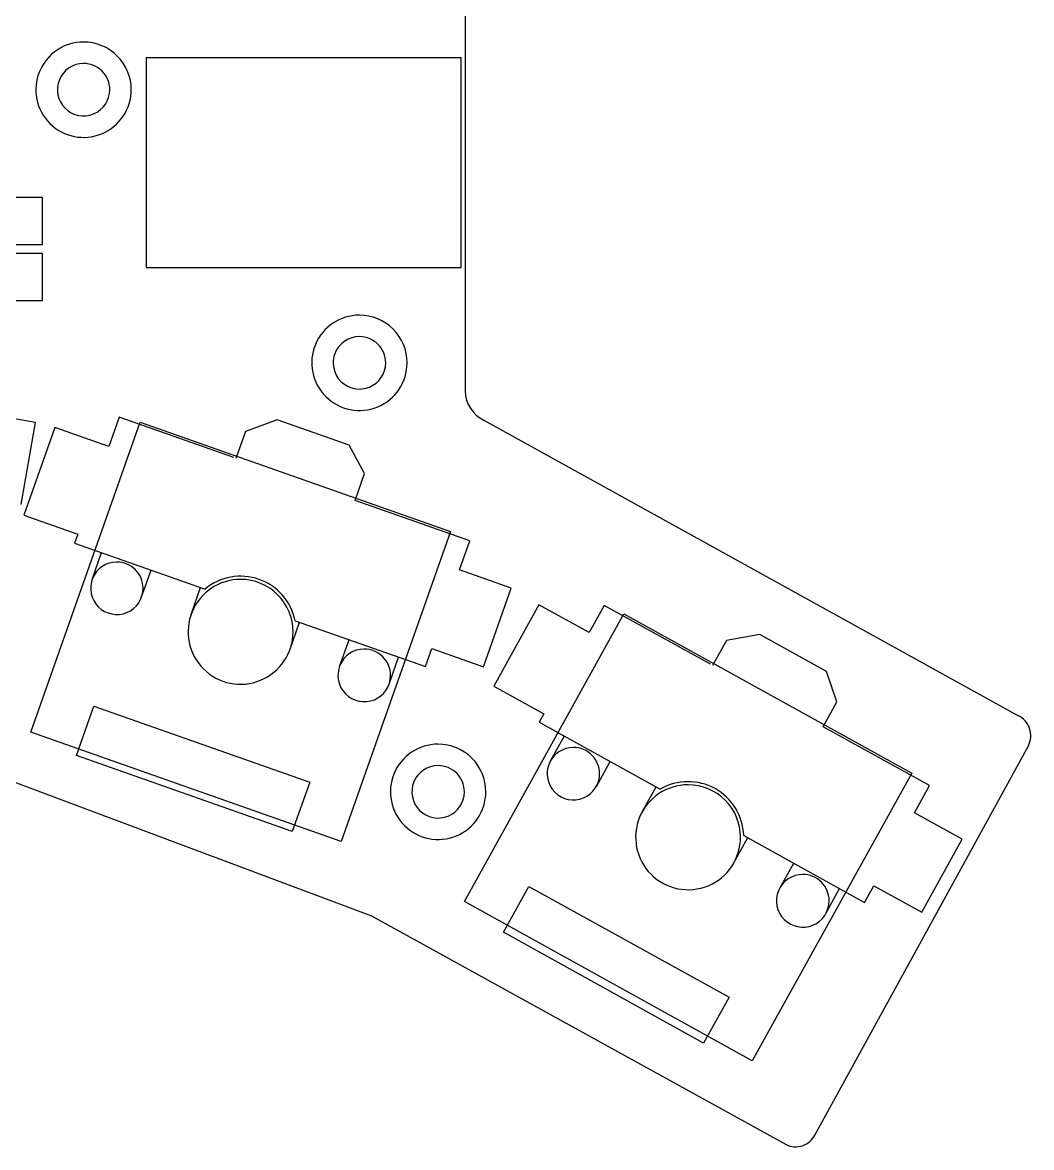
# Model space of a CAD drawing. Header units: millimetres. Extents: x 10 to 287, y 10 to 200.
# Drawn here: x 169.57 to 211.89, y 62.88 to 110.09 of the extents above; entities that cross this region are included whole.
import ezdxf

# ---------------------------------------------------------------- set-up
doc = ezdxf.new("R2010")
doc.units = ezdxf.units.MM
doc.layers.get('0').update_dxf_attribs({"linetype": 'CONTINUOUS'})

msp = doc.modelspace()

# ---------------------------------------------------------------- linework, layer by layer
at = {"color": 7}
for points in [[(188.12, 155.7072), (188.134, 94.6122)], [(188.12, 155.7072), (188.134, 94.6122)], [(169.5128, 89.8575), (170.1085, 93.3064), (167.8421, 93.6979)], [(169.5128, 89.8575), (170.1085, 93.3064), (167.8421, 93.6979)], [(173.6159, 93.5254), (173.1841, 92.2992)], [(173.6159, 93.5254), (173.1841, 92.2992)], [(178.4263, 91.8314), (173.6159, 93.5254)], [(178.4263, 91.8314), (173.6159, 93.5254)], [(170.9203, 93.0964), (169.6249, 89.4178)], [(170.9203, 93.0964), (169.6249, 89.4178)], [(173.1841, 92.2992), (170.9203, 93.0964)], [(173.1841, 92.2992), (170.9203, 93.0964)], [(183.274, 92.3507), (180.2557, 93.4136), (178.9192, 92.93)], [(183.274, 92.3507), (180.2557, 93.4136), (178.9192, 92.93)], [(188.92, 93.4072), (211.32, 81.0072)], [(188.92, 93.4072), (211.32, 81.0072)], [(178.9192, 92.93), (178.5206, 91.7982)], [(178.9192, 92.93), (178.5206, 91.7982)], [(183.5197, 90.0377), (183.9183, 91.1696), (183.274, 92.3507)], [(183.5197, 90.0377), (183.9183, 91.1696), (183.274, 92.3507)], [(187.8983, 87.1175), (188.3301, 88.3437), (183.5197, 90.0377)], [(187.8983, 87.1175), (188.3301, 88.3437), (183.5197, 90.0377)], [(169.6249, 89.4178), (171.8886, 88.6207)], [(169.6249, 89.4178), (171.8886, 88.6207)], [(171.8886, 88.6207), (171.7558, 88.2434)], [(171.8886, 88.6207), (171.7558, 88.2434)], [(171.7558, 88.2434), (177.2265, 86.3168)], [(171.7558, 88.2434), (177.2265, 86.3168)], [(172.489, 86.7129), (172.8876, 87.8448)], [(172.489, 86.7129), (172.8876, 87.8448)], [(174.5641, 85.9822), (174.9627, 87.114)], [(174.5641, 85.9822), (174.9627, 87.114)], [(188.9052, 83.0523), (190.0678, 86.3535), (187.8983, 87.1175)], [(188.9052, 83.0523), (190.0678, 86.3535), (187.8983, 87.1175)], [(176.6392, 85.2514), (177.0378, 86.3833)], [(176.6392, 85.2514), (177.0378, 86.3833)], [(191.2297, 85.6565), (189.339, 82.2455)], [(191.2297, 85.6565), (189.339, 82.2455)], [(193.3288, 84.493), (191.2297, 85.6565)], [(193.3288, 84.493), (191.2297, 85.6565)], [(193.9591, 85.63), (193.3288, 84.493)], [(193.9591, 85.63), (193.3288, 84.493)], [(198.4196, 83.1575), (193.9591, 85.63)], [(198.4196, 83.1575), (193.9591, 85.63)], [(180.9994, 84.9882), (186.47, 83.0617)], [(180.9994, 84.9882), (186.47, 83.0617)], [(180.7894, 83.7899), (181.188, 84.9218)], [(180.7894, 83.7899), (181.188, 84.9218)], [(182.8602, 83.0606), (183.2631, 84.191)], [(182.8602, 83.0606), (183.2631, 84.191)], [(199.0889, 84.1585), (198.5071, 83.109)], [(199.0889, 84.1585), (198.5071, 83.109)], [(203.286, 82.861), (200.4873, 84.4124), (199.0889, 84.1585)], [(203.286, 82.861), (200.4873, 84.4124), (199.0889, 84.1585)], [(186.47, 83.0617), (186.7358, 83.8162), (188.9052, 83.0523)], [(186.47, 83.0617), (186.7358, 83.8162), (188.9052, 83.0523)], [(184.9439, 82.3269), (185.3382, 83.4603)], [(184.9439, 82.3269), (185.3382, 83.4603)], [(203.1426, 80.5395), (203.7243, 81.589), (203.286, 82.861)], [(203.1426, 80.5395), (203.7243, 81.589), (203.286, 82.861)], [(189.339, 82.2455), (191.438, 81.082)], [(189.339, 82.2455), (191.438, 81.082)], [(191.438, 81.082), (191.2441, 80.7321)], [(191.438, 81.082), (191.2441, 80.7321)], [(191.2441, 80.7321), (196.3169, 77.9202)], [(191.2441, 80.7321), (196.3169, 77.9202)], [(206.9729, 76.93), (207.6031, 78.067), (203.1426, 80.5395)], [(206.9729, 76.93), (207.6031, 78.067), (203.1426, 80.5395)], [(191.7119, 79.1008), (192.2937, 80.1504)], [(191.7119, 79.1008), (192.2937, 80.1504)], [(202.8, 63.4072), (211.7587, 79.7343)], [(202.8, 63.4072), (211.7587, 79.7343)], [(166.3587, 79.2848), (184.2, 72.6072)], [(166.3587, 79.2848), (184.2, 72.6072)], [(193.6361, 78.0342), (194.2178, 79.0838)], [(193.6361, 78.0342), (194.2178, 79.0838)], [(195.5602, 76.9676), (196.142, 78.0172)], [(195.5602, 76.9676), (196.142, 78.0172)], [(207.2877, 72.7537), (208.9845, 75.8149), (206.9729, 76.93)], [(207.2877, 72.7537), (208.9845, 75.8149), (206.9729, 76.93)], [(199.4085, 74.8345), (199.9903, 75.884)], [(199.4085, 74.8345), (199.9903, 75.884)], [(199.8154, 75.981), (204.8882, 73.1691)], [(199.8154, 75.981), (204.8882, 73.1691)], [(201.3287, 73.7701), (201.9145, 74.8174)], [(201.3287, 73.7701), (201.9145, 74.8174)], [(203.2608, 72.6991), (203.8386, 73.7509)], [(203.2608, 72.6991), (203.8386, 73.7509)], [(204.8882, 73.1691), (205.276, 73.8688), (207.2877, 72.7537)], [(204.8882, 73.1691), (205.276, 73.8688), (207.2877, 72.7537)], [(184.2, 72.6072), (201.6, 63.0072)], [(184.2, 72.6072), (201.6, 63.0072)]]:
    msp.add_lwpolyline(points, dxfattribs=at)
for points in [[(172.13, 109.2672)], [(172.13, 109.2672)], [(187.96, 108.6072), (174.76, 108.6072), (174.76, 99.8072), (187.96, 99.8072)], [(187.96, 108.6072), (174.76, 108.6072), (174.76, 99.8072), (187.96, 99.8072)], [(172.13, 108.3672)], [(172.13, 108.3672)], [(170.4, 100.7572), (166.6, 100.7572), (166.6, 102.7572), (170.4, 102.7572)], [(170.4, 100.7572), (166.6, 100.7572), (166.6, 102.7572), (170.4, 102.7572)], [(170.4, 98.4072), (166.6, 98.4072), (166.6, 100.4072), (170.4, 100.4072)], [(170.4, 98.4072), (166.6, 98.4072), (166.6, 100.4072), (170.4, 100.4072)], [(183.7, 97.8072)], [(183.7, 97.8072)], [(183.7, 96.9072)], [(183.7, 96.9072)], [(187.5145, 88.737), (182.9306, 75.7205), (169.9142, 80.3043), (174.498, 93.3208)], [(187.5145, 88.737), (182.9306, 75.7205), (169.9142, 80.3043), (174.498, 93.3208)], [(173.5266, 87.4475)], [(173.5266, 87.4475)], [(178.7143, 86.7206)], [(178.7143, 86.7206)], [(206.8644, 78.5908), (200.1741, 66.521), (188.1043, 73.2114), (194.7947, 85.2811)], [(206.8644, 78.5908), (200.1741, 66.521), (188.1043, 73.2114), (194.7947, 85.2811)], [(183.902, 83.7983)], [(183.902, 83.7983)], [(181.6148, 78.2191), (180.8841, 76.1441), (171.8292, 79.3328), (172.5599, 81.4079)], [(181.6148, 78.2191), (180.8841, 76.1441), (171.8292, 79.3328), (172.5599, 81.4079)], [(187, 79.8072)], [(187, 79.8072)], [(192.674, 79.6675)], [(192.674, 79.6675)], [(187, 78.9072)], [(187, 78.9072)], [(197.4844, 78.1011)], [(197.4844, 78.1011)], [(202.2948, 74.3391)], [(202.2948, 74.3391)], [(199.2034, 69.1845), (198.1368, 67.2603), (189.7404, 71.9145), (190.807, 73.8387)], [(199.2034, 69.1845), (198.1368, 67.2603), (189.7404, 71.9145), (190.807, 73.8387)]]:
    msp.add_lwpolyline(points, close=True, dxfattribs=at)
for points in [[(172.13, 109.2672), (171.321076, 109.2672), (170.591803, 108.779916), (170.282241, 108.032567)], [(172.13, 109.2672), (171.321076, 109.2672), (170.591803, 108.779916), (170.282241, 108.032567)], [(173.544214, 108.681414), (173.169141, 109.056486), (172.660433, 109.2672), (172.13, 109.2672)], [(173.544214, 108.681414), (173.169141, 109.056486), (172.660433, 109.2672), (172.13, 109.2672)], [(174.13, 107.2672), (174.13, 107.797633), (173.919286, 108.306341), (173.544214, 108.681414)], [(174.13, 107.2672), (174.13, 107.797633), (173.919286, 108.306341), (173.544214, 108.681414)], [(172.13, 108.3672), (171.685092, 108.3672), (171.283992, 108.099194), (171.113733, 107.688152)], [(172.13, 108.3672), (171.685092, 108.3672), (171.283992, 108.099194), (171.113733, 107.688152)], [(172.907817, 108.045017), (172.701527, 108.251307), (172.421738, 108.3672), (172.13, 108.3672)], [(172.907817, 108.045017), (172.701527, 108.251307), (172.421738, 108.3672), (172.13, 108.3672)], [(170.282241, 108.032567), (169.972679, 107.285218), (170.14379, 106.424982), (170.715786, 105.852986)], [(170.282241, 108.032567), (169.972679, 107.285218), (170.14379, 106.424982), (170.715786, 105.852986)], [(171.113733, 107.688152), (170.943473, 107.27711), (171.037585, 106.80398), (171.352183, 106.489383)], [(171.113733, 107.688152), (170.943473, 107.27711), (171.037585, 106.80398), (171.352183, 106.489383)], [(173.23, 107.2672), (173.23, 107.558938), (173.114107, 107.838727), (172.907817, 108.045017)], [(173.23, 107.2672), (173.23, 107.558938), (173.114107, 107.838727), (172.907817, 108.045017)], [(172.550952, 106.250933), (172.961994, 106.421192), (173.23, 106.822292), (173.23, 107.2672)], [(172.550952, 106.250933), (172.961994, 106.421192), (173.23, 106.822292), (173.23, 107.2672)], [(172.895367, 105.419441), (173.642716, 105.729003), (174.13, 106.458276), (174.13, 107.2672)], [(172.895367, 105.419441), (173.642716, 105.729003), (174.13, 106.458276), (174.13, 107.2672)], [(171.352183, 106.489383), (171.66678, 106.174785), (172.13991, 106.080673), (172.550952, 106.250933)], [(171.352183, 106.489383), (171.66678, 106.174785), (172.13991, 106.080673), (172.550952, 106.250933)], [(170.715786, 105.852986), (171.287782, 105.28099), (172.148018, 105.109879), (172.895367, 105.419441)], [(170.715786, 105.852986), (171.287782, 105.28099), (172.148018, 105.109879), (172.895367, 105.419441)], [(183.7, 97.8072), (182.891076, 97.8072), (182.161803, 97.319916), (181.852241, 96.572567)], [(183.7, 97.8072), (182.891076, 97.8072), (182.161803, 97.319916), (181.852241, 96.572567)], [(185.114214, 97.221414), (184.739141, 97.596486), (184.230433, 97.8072), (183.7, 97.8072)], [(185.114214, 97.221414), (184.739141, 97.596486), (184.230433, 97.8072), (183.7, 97.8072)], [(183.7, 96.9072), (183.255092, 96.9072), (182.853992, 96.639194), (182.683733, 96.228152)], [(183.7, 96.9072), (183.255092, 96.9072), (182.853992, 96.639194), (182.683733, 96.228152)], [(184.477817, 96.585017), (184.271527, 96.791307), (183.991738, 96.9072), (183.7, 96.9072)], [(184.477817, 96.585017), (184.271527, 96.791307), (183.991738, 96.9072), (183.7, 96.9072)], [(185.7, 95.8072), (185.7, 96.337633), (185.489286, 96.846341), (185.114214, 97.221414)], [(185.7, 95.8072), (185.7, 96.337633), (185.489286, 96.846341), (185.114214, 97.221414)], [(181.852241, 96.572567), (181.542679, 95.825218), (181.71379, 94.964982), (182.285786, 94.392986)], [(181.852241, 96.572567), (181.542679, 95.825218), (181.71379, 94.964982), (182.285786, 94.392986)], [(184.8, 95.8072), (184.8, 96.098938), (184.684107, 96.378727), (184.477817, 96.585017)], [(184.8, 95.8072), (184.8, 96.098938), (184.684107, 96.378727), (184.477817, 96.585017)], [(182.683733, 96.228152), (182.513473, 95.81711), (182.607585, 95.34398), (182.922183, 95.029383)], [(182.683733, 96.228152), (182.513473, 95.81711), (182.607585, 95.34398), (182.922183, 95.029383)], [(184.120952, 94.790933), (184.531994, 94.961192), (184.8, 95.362292), (184.8, 95.8072)], [(184.120952, 94.790933), (184.531994, 94.961192), (184.8, 95.362292), (184.8, 95.8072)], [(184.465367, 93.959441), (185.212716, 94.269003), (185.7, 94.998276), (185.7, 95.8072)], [(184.465367, 93.959441), (185.212716, 94.269003), (185.7, 94.998276), (185.7, 95.8072)], [(182.922183, 95.029383), (183.23678, 94.714785), (183.70991, 94.620673), (184.120952, 94.790933)], [(182.922183, 95.029383), (183.23678, 94.714785), (183.70991, 94.620673), (184.120952, 94.790933)], [(188.1316, 94.6121), (188.148604, 94.094699), (188.452697, 93.629958), (188.92, 93.4072)], [(188.1316, 94.6121), (188.148604, 94.094699), (188.452697, 93.629958), (188.92, 93.4072)], [(182.285786, 94.392986), (182.857782, 93.82099), (183.718018, 93.649879), (184.465367, 93.959441)], [(182.285786, 94.392986), (182.857782, 93.82099), (183.718018, 93.649879), (184.465367, 93.959441)], [(173.5266, 87.4475), (173.081692, 87.4475), (172.680592, 87.179494), (172.510333, 86.768452)], [(173.5266, 87.4475), (173.081692, 87.4475), (172.680592, 87.179494), (172.510333, 86.768452)], [(174.304417, 87.125317), (174.098127, 87.331607), (173.818338, 87.4475), (173.5266, 87.4475)], [(174.304417, 87.125317), (174.098127, 87.331607), (173.818338, 87.4475), (173.5266, 87.4475)], [(174.6266, 86.3475), (174.6266, 86.639238), (174.510707, 86.919027), (174.304417, 87.125317)], [(174.6266, 86.3475), (174.6266, 86.639238), (174.510707, 86.919027), (174.304417, 87.125317)], [(179.489063, 86.72057), (178.716304, 86.992691), (177.857432, 86.83942), (177.2265, 86.3168)], [(179.489063, 86.72057), (178.716304, 86.992691), (177.857432, 86.83942), (177.2265, 86.3168)], [(172.510333, 86.768452), (172.340073, 86.35741), (172.434185, 85.88428), (172.748783, 85.569683)], [(172.510333, 86.768452), (172.340073, 86.35741), (172.434185, 85.88428), (172.748783, 85.569683)], [(178.7143, 86.7206), (177.824483, 86.7206), (177.022283, 86.184587), (176.681765, 85.362504)], [(178.7143, 86.7206), (177.824483, 86.7206), (177.022283, 86.184587), (176.681765, 85.362504)], [(180.269935, 86.076235), (179.857355, 86.488815), (179.297776, 86.7206), (178.7143, 86.7206)], [(180.269935, 86.076235), (179.857355, 86.488815), (179.297776, 86.7206), (178.7143, 86.7206)], [(180.9994, 84.9882), (180.835148, 85.790838), (180.261822, 86.448448), (179.489063, 86.72057)], [(180.9994, 84.9882), (180.835148, 85.790838), (180.261822, 86.448448), (179.489063, 86.72057)], [(173.947552, 85.331233), (174.358594, 85.501492), (174.6266, 85.902592), (174.6266, 86.3475)], [(173.947552, 85.331233), (174.358594, 85.501492), (174.6266, 85.902592), (174.6266, 86.3475)], [(180.9143, 84.5206), (180.9143, 85.104076), (180.682515, 85.663655), (180.269935, 86.076235)], [(180.9143, 84.5206), (180.9143, 85.104076), (180.682515, 85.663655), (180.269935, 86.076235)], [(172.748783, 85.569683), (173.06338, 85.255085), (173.53651, 85.160973), (173.947552, 85.331233)], [(172.748783, 85.569683), (173.06338, 85.255085), (173.53651, 85.160973), (173.947552, 85.331233)], [(176.681765, 85.362504), (176.341247, 84.54042), (176.529469, 83.594161), (177.158665, 82.964965)], [(176.681765, 85.362504), (176.341247, 84.54042), (176.529469, 83.594161), (177.158665, 82.964965)], [(179.556204, 82.488065), (180.378287, 82.828583), (180.9143, 83.630783), (180.9143, 84.5206)], [(179.556204, 82.488065), (180.378287, 82.828583), (180.9143, 83.630783), (180.9143, 84.5206)], [(183.902, 83.7983), (183.455271, 83.7983), (183.052531, 83.529197), (182.881575, 83.116474)], [(183.902, 83.7983), (183.455271, 83.7983), (183.052531, 83.529197), (182.881575, 83.116474)], [(184.682999, 83.474799), (184.475866, 83.681933), (184.194932, 83.7983), (183.902, 83.7983)], [(184.682999, 83.474799), (184.475866, 83.681933), (184.194932, 83.7983), (183.902, 83.7983)], [(182.881575, 83.116474), (182.710619, 82.70375), (182.805116, 82.228685), (183.121001, 81.912801)], [(182.881575, 83.116474), (182.710619, 82.70375), (182.805116, 82.228685), (183.121001, 81.912801)], [(185.0065, 82.6938), (185.0065, 82.986732), (184.890133, 83.267666), (184.682999, 83.474799)], [(185.0065, 82.6938), (185.0065, 82.986732), (184.890133, 83.267666), (184.682999, 83.474799)], [(177.158665, 82.964965), (177.787861, 82.335769), (178.73412, 82.147547), (179.556204, 82.488065)], [(177.158665, 82.964965), (177.787861, 82.335769), (178.73412, 82.147547), (179.556204, 82.488065)], [(184.324674, 81.673375), (184.737397, 81.844331), (185.0065, 82.247071), (185.0065, 82.6938)], [(184.324674, 81.673375), (184.737397, 81.844331), (185.0065, 82.247071), (185.0065, 82.6938)], [(183.121001, 81.912801), (183.436885, 81.596916), (183.91195, 81.502419), (184.324674, 81.673375)], [(183.121001, 81.912801), (183.436885, 81.596916), (183.91195, 81.502419), (184.324674, 81.673375)], [(211.804488, 80.462825), (211.722524, 80.70191), (211.54796, 80.898051), (211.32, 81.0072)], [(211.804488, 80.462825), (211.722524, 80.70191), (211.54796, 80.898051), (211.32, 81.0072)], [(211.7559, 79.7357), (211.868945, 79.961754), (211.886452, 80.223741), (211.804488, 80.462825)], [(211.7559, 79.7357), (211.868945, 79.961754), (211.886452, 80.223741), (211.804488, 80.462825)], [(187, 79.8072), (186.191076, 79.8072), (185.461803, 79.319916), (185.152241, 78.572567)], [(187, 79.8072), (186.191076, 79.8072), (185.461803, 79.319916), (185.152241, 78.572567)], [(188.414214, 79.221414), (188.039141, 79.596486), (187.530433, 79.8072), (187, 79.8072)], [(188.414214, 79.221414), (188.039141, 79.596486), (187.530433, 79.8072), (187, 79.8072)], [(192.674, 79.6675), (192.229092, 79.6675), (191.827992, 79.399494), (191.657733, 78.988452)], [(192.674, 79.6675), (192.229092, 79.6675), (191.827992, 79.399494), (191.657733, 78.988452)], [(193.451817, 79.345317), (193.245527, 79.551607), (192.965738, 79.6675), (192.674, 79.6675)], [(193.451817, 79.345317), (193.245527, 79.551607), (192.965738, 79.6675), (192.674, 79.6675)], [(193.774, 78.5675), (193.774, 78.859238), (193.658107, 79.139027), (193.451817, 79.345317)], [(193.774, 78.5675), (193.774, 78.859238), (193.658107, 79.139027), (193.451817, 79.345317)], [(187, 78.9072), (186.555092, 78.9072), (186.153992, 78.639194), (185.983733, 78.228152)], [(187, 78.9072), (186.555092, 78.9072), (186.153992, 78.639194), (185.983733, 78.228152)], [(187.777817, 78.585017), (187.571527, 78.791307), (187.291738, 78.9072), (187, 78.9072)], [(187.777817, 78.585017), (187.571527, 78.791307), (187.291738, 78.9072), (187, 78.9072)], [(189, 77.8072), (189, 78.337633), (188.789286, 78.846341), (188.414214, 79.221414)], [(189, 77.8072), (189, 78.337633), (188.789286, 78.846341), (188.414214, 79.221414)], [(191.657733, 78.988452), (191.487473, 78.57741), (191.581585, 78.10428), (191.896183, 77.789683)], [(191.657733, 78.988452), (191.487473, 78.57741), (191.581585, 78.10428), (191.896183, 77.789683)], [(185.152241, 78.572567), (184.842679, 77.825218), (185.01379, 76.964982), (185.585786, 76.392986)], [(185.152241, 78.572567), (184.842679, 77.825218), (185.01379, 76.964982), (185.585786, 76.392986)], [(188.1, 77.8072), (188.1, 78.098938), (187.984107, 78.378727), (187.777817, 78.585017)], [(188.1, 77.8072), (188.1, 78.098938), (187.984107, 78.378727), (187.777817, 78.585017)], [(193.094952, 77.551233), (193.505994, 77.721492), (193.774, 78.122592), (193.774, 78.5675)], [(193.094952, 77.551233), (193.505994, 77.721492), (193.774, 78.122592), (193.774, 78.5675)], [(185.983733, 78.228152), (185.813473, 77.81711), (185.907585, 77.34398), (186.222183, 77.029383)], [(185.983733, 78.228152), (185.813473, 77.81711), (185.907585, 77.34398), (186.222183, 77.029383)], [(197.4844, 78.1011), (196.594583, 78.1011), (195.792383, 77.565087), (195.451865, 76.743004)], [(197.4844, 78.1011), (196.594583, 78.1011), (195.792383, 77.565087), (195.451865, 76.743004)], [(198.615119, 77.940993), (197.898562, 78.338177), (197.026154, 78.330284), (196.3169, 77.9202)], [(198.615119, 77.940993), (197.898562, 78.338177), (197.026154, 78.330284), (196.3169, 77.9202)], [(199.040035, 77.456735), (198.627455, 77.869315), (198.067876, 78.1011), (197.4844, 78.1011)], [(199.040035, 77.456735), (198.627455, 77.869315), (198.067876, 78.1011), (197.4844, 78.1011)], [(199.8154, 75.981), (199.787305, 76.799792), (199.331677, 77.543809), (198.615119, 77.940993)], [(199.8154, 75.981), (199.787305, 76.799792), (199.331677, 77.543809), (198.615119, 77.940993)], [(187.420952, 76.790933), (187.831994, 76.961192), (188.1, 77.362292), (188.1, 77.8072)], [(187.420952, 76.790933), (187.831994, 76.961192), (188.1, 77.362292), (188.1, 77.8072)], [(187.765367, 75.959441), (188.512716, 76.269003), (189, 76.998276), (189, 77.8072)], [(187.765367, 75.959441), (188.512716, 76.269003), (189, 76.998276), (189, 77.8072)], [(191.896183, 77.789683), (192.21078, 77.475085), (192.68391, 77.380973), (193.094952, 77.551233)], [(191.896183, 77.789683), (192.21078, 77.475085), (192.68391, 77.380973), (193.094952, 77.551233)], [(199.6844, 75.9011), (199.6844, 76.484576), (199.452615, 77.044155), (199.040035, 77.456735)], [(199.6844, 75.9011), (199.6844, 76.484576), (199.452615, 77.044155), (199.040035, 77.456735)], [(186.222183, 77.029383), (186.53678, 76.714785), (187.00991, 76.620673), (187.420952, 76.790933)], [(186.222183, 77.029383), (186.53678, 76.714785), (187.00991, 76.620673), (187.420952, 76.790933)], [(195.451865, 76.743004), (195.111347, 75.92092), (195.299569, 74.974661), (195.928765, 74.345465)], [(195.451865, 76.743004), (195.111347, 75.92092), (195.299569, 74.974661), (195.928765, 74.345465)], [(185.585786, 76.392986), (186.157782, 75.82099), (187.018018, 75.649879), (187.765367, 75.959441)], [(185.585786, 76.392986), (186.157782, 75.82099), (187.018018, 75.649879), (187.765367, 75.959441)], [(198.326304, 73.868565), (199.148387, 74.209083), (199.6844, 75.011283), (199.6844, 75.9011)], [(198.326304, 73.868565), (199.148387, 74.209083), (199.6844, 75.011283), (199.6844, 75.9011)], [(195.928765, 74.345465), (196.557961, 73.716269), (197.50422, 73.528047), (198.326304, 73.868565)], [(195.928765, 74.345465), (196.557961, 73.716269), (197.50422, 73.528047), (198.326304, 73.868565)], [(202.2948, 74.3391), (201.848071, 74.3391), (201.445331, 74.069997), (201.274375, 73.657274)], [(202.2948, 74.3391), (201.848071, 74.3391), (201.445331, 74.069997), (201.274375, 73.657274)], [(203.075799, 74.015599), (202.868666, 74.222733), (202.587732, 74.3391), (202.2948, 74.3391)], [(203.075799, 74.015599), (202.868666, 74.222733), (202.587732, 74.3391), (202.2948, 74.3391)], [(201.274375, 73.657274), (201.103419, 73.24455), (201.197916, 72.769485), (201.513801, 72.453601)], [(201.274375, 73.657274), (201.103419, 73.24455), (201.197916, 72.769485), (201.513801, 72.453601)], [(203.3993, 73.2346), (203.3993, 73.527532), (203.282933, 73.808466), (203.075799, 74.015599)], [(203.3993, 73.2346), (203.3993, 73.527532), (203.282933, 73.808466), (203.075799, 74.015599)], [(202.717474, 72.214175), (203.130197, 72.385131), (203.3993, 72.787871), (203.3993, 73.2346)], [(202.717474, 72.214175), (203.130197, 72.385131), (203.3993, 72.787871), (203.3993, 73.2346)], [(201.513801, 72.453601), (201.829685, 72.137716), (202.30475, 72.043219), (202.717474, 72.214175)], [(201.513801, 72.453601), (201.829685, 72.137716), (202.30475, 72.043219), (202.717474, 72.214175)], [(202.282846, 62.958661), (202.507892, 63.033676), (202.693919, 63.195022), (202.8, 63.4072)], [(202.282846, 62.958661), (202.507892, 63.033676), (202.693919, 63.195022), (202.8, 63.4072)], [(201.6, 63.0072), (201.812172, 62.901106), (202.057801, 62.883646), (202.282846, 62.958661)], [(201.6, 63.0072), (201.812172, 62.901106), (202.057801, 62.883646), (202.282846, 62.958661)]]:
    msp.add_open_spline(points, degree=3, dxfattribs=at)

doc.saveas('drawing.dxf')
